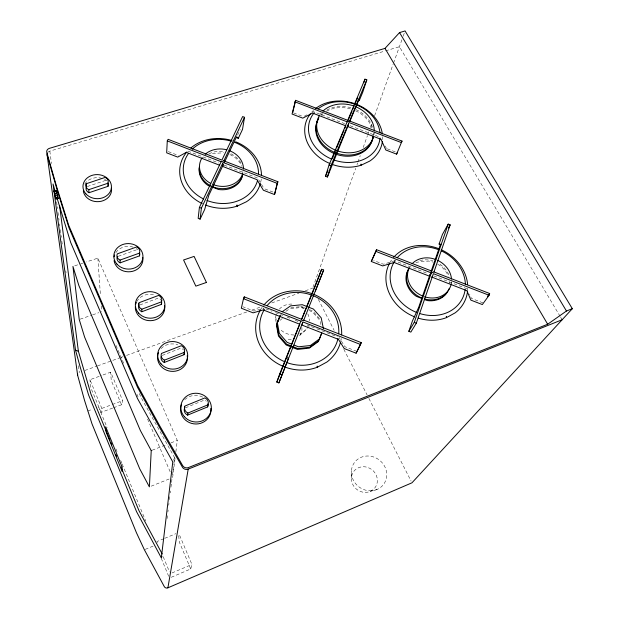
<?xml version="1.0" encoding="UTF-8"?>
<svg xmlns="http://www.w3.org/2000/svg" width="619" height="619" viewBox="0 0 619 619"><rect width="100%" height="100%" fill="white"/><g stroke="black" fill="none" stroke-linecap="round" stroke-linejoin="round"><path stroke-width="0.46" stroke-dasharray="3.1 2.32" d="M351.383 477.837L351.391 471.005M167.084 518.583L167.44 515.728M167.904 511.921L168.144 510.017M168.732 505.259L168.964 503.355M169.436 499.548L169.784 496.693M170.256 492.886L170.488 490.983M170.96 487.176L171.432 483.362M171.548 482.41L172.02 478.603M172.484 474.796L172.956 470.989M173.072 470.038L173.777 464.327M173.9 463.376L174.604 457.665L140.931 397.259L138.648 391.943M172.639 477.589L175.146 457.573M175.858 451.855L177.289 440.411L97.864 258.131L86.296 261.969M112.65 408.099L101.036 412.378L101.826 408.424L89.948 379.726L101.671 375.454M171.262 577.287L190.729 568.962L191.921 564.458L178.837 533.493M113.54 407.766L121.548 404.764L122.701 400.625L110.685 372.174L102.568 375.129M312.943 287.27L355.693 168.353M356.993 164.716L357.65 162.905M357.975 161.992L360.258 155.64M363.198 147.469L367.438 135.669M367.763 134.764L369.071 131.127M370.371 127.499L371.679 123.87M374.619 115.699L393.212 63.958M393.545 63.045L401.932 39.701M403.193 36.204L405.081 30.95M394.117 262.479L394.744 260.769L428.294 273.768M263.207 309.918L263.973 308.1L253.867 311.055L242.95 306.776M173.513 460.211L174.604 457.665M312.564 113.084L313.222 111.582L344.667 123.63M237.603 135.128L240.273 129.495M299.766 335.366L306.451 329.099A17.053 15.282 18.6 0 1 299.774 333.896M285.862 311.365L289.653 308.695M304.246 116.248L308.324 114.128M171.974 572.97L191.921 564.458M145.241 549.386L153.032 546.136M163.818 538.7L156.932 541.563L158.038 544.248M164.685 538.344L175.881 533.679M185.414 407.836L204.525 400.021A5.873 5.509 8.7 0 1 206.282 401.22M151.175 486.178L169.064 479.021M162.217 355.445L181.065 348.079A5.78 5.292 5.7 0 1 183.441 350.014M152.127 450.23L167.409 444.272M170.999 442.864L177.289 440.411M139.832 304.981L158.456 298.025A5.687 5.091 4 0 1 160.778 299.898M87.712 411.039L92.742 409.167M101.826 408.424L111.397 404.849M112.263 404.524L122.701 400.625M84.795 370.487L96.595 366.224M97.5 365.899L120.194 357.697M121.1 357.372L122.918 356.714M126.547 355.407L247.267 311.79M251.801 310.15L260.878 306.869M271.772 302.939L299 293.097M305.353 290.798L312.618 288.175M118.244 256.336L136.652 249.751A5.602 4.898 3.1 0 1 137.526 250.231M80.13 319.187L91.744 315.156M92.641 314.847L98.893 312.672M87.325 186.528L105.362 180.485A5.478 4.627 2.3 0 1 106.955 181.537M74.721 265.814L80.068 264.042M80.957 263.74L82.737 263.152M394.744 260.769L383.316 264.22L373.69 260.491M47.833 152.367A4.171 3.459 -0.2 0 1 49.83 151.121L384.616 51.129M385.544 50.851L399.417 46.704L560.164 316.433M370.27 491.393A13.394 12.426 39.5 0 0 371.47 469.357A13.394 12.426 39.5 0 0 351.375 477.945A13.394 12.426 39.5 0 0 370.27 491.393L377.126 489.451A18.222 16.86 38.9 0 0 378.658 459.538A18.222 16.86 38.9 0 0 351.383 471.206A18.222 16.86 38.9 0 0 377.126 489.451M290.86 307.666L301.615 306.583L305.043 307.922M290.597 308.595L301.291 307.519L304.71 308.858M212.379 153.566L223.498 152.754M350.13 125.719L379.857 137.108M293.599 112.906L302.536 116.333M387.301 148.831L397.197 152.622M187.944 151.106L218.716 162.998M224.163 165.103L257.674 178.048L263.593 187.828M168.306 151.601L178.512 155.547M264.947 188.973L275.223 192.942M433.811 275.904L467.461 288.949M482.89 302.838L471.423 298.397L469.628 294.102M309.33 309.593L312.75 310.939L320.464 319.683M308.982 310.529L312.402 311.86L320.093 320.596L321.013 325.114M265.752 308.796L271.989 311.233M275.548 312.634L282.674 315.419M287.123 317.16L289.793 318.205M295.139 320.294L298.698 321.694M307.001 324.936L310.568 326.337M311.465 326.685L315.93 328.434M316.82 328.782L337.363 336.821M356.761 351.344L344.915 346.71L339.15 337.517M121.548 404.764L111.234 380.461L110.685 372.174M190.714 568.962L179.27 541.935L178.589 534.344M101.036 412.378L90.908 387.912L89.948 379.726M560.652 317.261L562.137 319.752M318.328 299.372L334.159 330.376M343.831 349.325L367.129 394.961M368.885 398.412L411.086 481.079M385.304 146.014L386.403 148.483M116.016 345.448L124.001 364.073M136.923 394.226L138.06 396.887M147.562 419.055L170.364 472.266M163.215 556.744L169.498 571.925M161.288 558.377L168.832 576.645M98.607 406.985L107.102 427.543M115.923 448.907L117.03 451.576M120.682 460.428L121.788 463.105M122.152 463.995L145.705 521.02M275.734 317.075L276.314 320.851M49.83 151.121L51.485 163.571M56.6 201.902L57.11 205.732M57.242 206.692L57.497 208.611M58.008 212.441L58.643 217.23M58.774 218.19L59.029 220.109M59.54 223.939L59.795 225.858M60.306 229.688L60.948 234.477M61.072 235.437L61.327 237.356M61.838 241.186L62.225 244.064M65.8 270.89L66.055 272.809M78.458 365.752L79.348 372.46A2.708 2.468 -7.3 0 0 79.054 372.584M97.864 258.131L100.448 295.472M101.183 306.003L101.578 311.744M184.741 399.665A15.204 14.283 7.5 0 1 202.862 397.174M260.584 309.709A43.485 39.113 19.7 0 1 262.108 307.349M341.278 338.547A43.485 39.113 19.7 0 1 340.744 341.301M229.881 154.572A21.982 18.531 10.4 0 1 241.727 166.256M242.857 171.587A21.982 18.531 10.4 0 1 242.749 174.194M208.913 153.876A22.021 18.562 10.4 0 1 223.66 151.585M230.933 153.798A22.021 18.562 10.4 0 1 241.193 163.462M261.28 178.968A41.086 34.679 10.4 0 1 260.638 182.528M320.023 114.546A29.255 23.886 17.5 0 1 321.091 113.099M374.302 131.654A29.255 23.886 17.5 0 1 373.837 135.553M321.013 114.801A29.147 23.824 17.5 0 1 322.298 113.463M326.817 110.097A29.147 23.824 17.5 0 1 350.841 107.714M356.018 109.609A29.147 23.824 17.5 0 1 372.831 128.528M373.435 133.046A29.147 23.824 17.5 0 1 373.396 134.973M321.3 115.32A29.093 23.801 17.5 0 1 322.654 114.028M326.468 111.296A29.093 23.801 17.5 0 1 350.455 108.913M355.623 110.809A29.093 23.801 17.5 0 1 371.88 127.878M311.636 112.256A39.562 32.389 17.5 0 1 313.454 110.383M382.604 136.753A39.562 32.389 17.5 0 1 382.573 139.6M451.514 281.792A22.655 19.359 27 0 1 451.274 283.641M394.481 261.419A38.734 33.155 27.1 0 1 395.556 259.825M389.854 262.696A42.107 36.072 27.1 0 1 391.889 259.523M467.755 288.144A42.107 36.072 27.1 0 1 467.662 290.056M415.883 262.835A22.524 19.282 27 0 1 417.624 262.1L428.572 261.063A22.524 19.282 27 0 1 433.23 262.193M437.726 264.228A22.524 19.282 27 0 1 448.357 276.175M449.704 281.916A22.524 19.282 27 0 1 449.75 283.757M419.829 260.584A22.57 19.305 27 0 1 432.859 260.901M439.908 264.251A22.57 19.305 27 0 1 449.301 276.151M161.072 348.605A14.964 13.734 4.8 0 1 177.87 344.899M115.846 252.645A14.5 12.705 2.5 0 1 133.882 247.376M136.366 248.544A14.5 12.705 2.5 0 1 137.905 249.581M308.277 326.043A17.053 15.282 18.6 0 1 306.97 328.403M294.056 334.98A17.053 15.282 18.6 0 1 279.92 328.999M276.229 322.484A17.053 15.282 18.6 0 1 276.538 313.624M279.324 309.105A17.053 15.282 18.6 0 1 293.05 304.115M300.702 306.49A17.053 15.282 18.6 0 1 304.386 309.229M307.782 313.81A17.053 15.282 18.6 0 1 309.415 320.874M301.848 327.389A12.542 11.289 18.6 0 1 298.621 336.604M291.278 339.669A12.542 11.289 18.6 0 1 286.674 339.204M279.95 320.48A12.542 11.289 18.6 0 1 283.525 317.949M136.776 301.608A14.724 13.208 3.3 0 1 155.477 295.263M84.788 184.052A14.183 12.009 1.8 0 1 102.05 178.373M104.503 179.348A14.183 12.009 1.8 0 1 106.793 180.763"/><path stroke-width="0.93" d="M138.965 303.604L138.942 305.314A5.718 5.122 2.7 0 0 141.797 311.744L161.335 304.401L161.482 301.832A5.718 5.114 4.1 0 0 158.58 295.425L138.973 302.745A5.749 5.145 2.8 0 0 141.836 309.206L141.797 311.744M139.43 255.902L139.453 253.125A5.633 4.921 3.1 0 0 136.66 246.95L117.285 253.86A5.656 4.944 2.1 0 0 120.047 260.088L120.117 262.851L139.43 255.902A5.602 4.898 3.1 0 0 139.677 253.241M236.458 137.542L238.33 138.261L242.516 129.41L244.52 117.3L242.625 116.565L221.904 160.104L168.089 139.321L167.277 140.9L166.666 152.831L177.73 157.11L186.28 152.351L219.722 165.273M358.03 100.131L359.237 100.595L359.376 98.553L349.805 121.502M164.283 362.471L164.445 360.157A5.842 5.354 4.1 0 1 161.474 353.449L181.321 345.712A5.811 5.316 5.7 0 1 184.323 352.358L184.052 354.695L164.283 362.471A5.803 5.331 4 0 1 161.048 356.737M167.277 140.9L221.145 161.706L199.403 207.404L198.157 218.383L200.107 219.134L204.657 209.508L208.82 195.279L223.281 164.762M200.107 219.134L201.384 208.177L223.08 162.457L277.18 183.356L274.519 194.552L263.377 190.234L256.939 179.657L222.523 166.356M55.122 191.294L53.033 183.99L75.526 350.168L80.191 367.028L88.571 394.93L136.559 511.65L161.327 557.858L172.786 461.906L137.503 398.543L70.659 242.393L57.211 198.591M184.733 406.791L184.547 408.184A5.904 5.548 6.4 0 0 187.619 415.117L207.628 406.892L208.03 404.795A5.911 5.532 8.7 0 0 204.912 397.893L184.826 406.087A5.935 5.571 6.5 0 0 187.913 413.051L187.619 415.117M222.902 165.559L223.126 163.996M77.669 374.216A2.708 2.468 -7.3 0 0 77.669 375.408L84.494 400.261L91.96 423.767L136.389 532.611L144.374 549.749L164.283 586.588A2.909 2.855 -54.3 0 0 167.904 587.818L188.207 469.109L562.137 319.752M315.388 291.007L323.652 270.054L321.632 269.273L301.592 319.296L244.273 296.872L243.484 298.691L241.34 308.239L253.101 312.85L263.207 309.918L299.751 324.224L281.599 370.116M243.878 298.613L244.273 296.872M359.237 100.595L362.734 92.208L366.812 79.859L364.97 79.162L347.754 120.303L295.596 100.332L292.044 114.043L302.768 118.152L312.564 113.084L345.828 125.819L344.729 128.466M292.71 112.565L295.596 100.332M221.215 161.737L223.846 160.855L277.892 181.731L274.519 194.552M348.327 125.03L327.389 177.011L325.501 176.283L329.076 164.925L347.12 121.811L294.923 101.826M431.451 276.948L466.896 290.69L470.873 300.122L482.348 304.571L489.095 295.271L489.644 293.514L433.965 271.942L431.435 272.925M327.389 177.011L330.995 165.66L349 122.531L401.414 142.602L402.002 141.07L349.627 121.022L347.182 121.842M54.093 191.078L56.228 190.389L58.101 198.506L56.05 198.931L54.696 194.296L54.093 191.078L56.228 190.389M348.01 125.781L348.536 124.179M363.817 82.691L364.97 79.162M489.095 295.271L433.362 273.675L416.324 323.141L410.846 332.101L408.834 331.32L414.281 322.344L431.366 272.902L375.88 251.399L371.307 261.497L382.689 265.915L394.117 262.479L429.462 276.175M433.965 271.942L450.175 224.867L448.226 224.109L431.969 271.168L376.53 249.689L371.307 261.497M408.834 331.32L412.447 320.921L418.653 307.426L430.058 274.449M441.022 244.784L439.095 244.041L442.407 234.493L448.226 224.109M430.986 271.78L440.527 244.196L439.095 244.041M286.427 357.48L288.508 358.3L278.89 382.906L276.817 382.093L279.757 373.799L300.857 321.137L243.484 298.691M56.05 198.931L54.17 190.814M278.89 382.906L302.923 321.95L360.56 344.497L361.241 342.624L303.658 320.1L300.927 321.168M332.496 158.394L334.415 153.11M318.034 279.177L321.632 269.273M302.165 324.108L302.73 322.569M301.801 325.021L338.454 339.367L344.226 348.543L356.087 353.186L361.241 342.624M375.88 251.399L376.53 249.689M347.7 126.539L381.056 139.314L385.807 149.991L396.617 154.139L397.197 152.622M321.702 333.076L318.39 341.541L309.307 348.149L297.499 349.426L286.187 344.984L278.48 336.055L276.438 325.107L280.214 315.938M321.787 332.968L319.489 338.887L310.359 345.526L298.482 346.802L294.102 345.085M301.554 319.706L313.972 289.313M276.817 382.093L281.258 371.021M314.313 288.462L317.694 280.02M303.604 320.51L323.652 270.054M280.051 315.659L277.289 322.36L279.339 333.362L287.1 342.338L291.479 344.056M280.159 315.845L276.724 324.194L278.767 335.158L286.489 344.102L290.853 345.812M161.327 557.858L161.969 556.311M396.617 154.139L402.002 141.07M334.786 152.228L335.885 149.589M336.628 147.825L343.986 130.222M347.94 120.79L352.002 111.08M352.737 109.315L353.844 106.669M354.579 104.905L357.534 97.848M325.501 176.283L327.915 170.504M349.627 121.022L366.812 79.859M277.18 183.356L277.892 181.731M224.488 162.217L236.566 136.737L238.33 138.261M223.846 160.855L244.52 117.3M356.087 353.186L360.56 344.497M448.38 228.055L450.175 224.867M429.764 275.316L430.716 273.675M487.393 296.625L489.644 293.514M572.32 308.703L566.462 311.024L547.676 324.224L188.478 467.554A4.619 4.441 4.1 0 1 182.644 465.589L159.748 425.864L137.611 385.529L68.639 225.161L56.948 187.774L46.796 152.406A4.194 3.466 -0.1 0 1 49.458 148.336L385.01 48.383L399.549 32.583L405.081 30.95L572.32 308.703L411.968 482.805L167.904 587.818M318.754 340.659L309.662 347.274L297.824 348.551L292.594 346.501M282.187 311.775L290.574 305.871L302.273 304.703L313.454 309.067L321.199 317.841L323.428 328.743M187.913 413.051L208.03 404.795M164.445 360.157L184.323 352.358M141.836 309.206L161.482 301.832M120.047 260.088L139.453 253.125M86.42 186.83A5.501 4.65 1.4 0 0 89.028 192.71L108 186.327A5.478 4.627 2.3 0 0 108.008 182.992M89.028 192.71L88.796 189.662L107.868 183.263A5.501 4.643 2.3 0 0 105.215 177.405L86.173 183.758L86.358 186.064M55.95 197.43L58.008 196.997M56.136 198.691L58.194 198.266M54.511 191.65L56.569 191.225M55.006 193.352L57.064 192.927M55.54 195.472L57.598 195.039M329.076 164.925L330.995 165.66M210.352 186.327L207.93 185.391A21.982 18.531 10.4 0 1 199.279 167.741M211.984 186.961L218.561 189.507A21.982 18.531 10.4 0 0 242.749 174.194M199.403 207.404L201.384 208.177M422.135 298.59L416.278 296.308A22.524 19.282 27 0 1 409.352 268.097M424.68 299.573L427.218 300.563A22.524 19.282 27 0 0 447.545 291.75M414.281 322.344L416.324 323.141M279.757 373.799L281.877 374.634M75.526 350.168L78.396 351.313L90.931 394.063L110.004 440.349M399.549 32.583L566.462 311.024M385.01 48.383L547.676 324.224M162.17 553.935L138.981 510.667L121.378 467.941M110.739 442.128L111.838 444.798M115.869 454.594L116.604 456.373M57.76 197.662L58.101 198.506M47.09 154.758L77.615 375.114M59.602 205.678L78.396 351.313M107.868 183.263L108 186.327M47.354 153.11A4.171 3.459 -0.2 0 0 47.176 155.176L57.288 190.428L68.933 227.684L137.596 387.44L159.625 427.597L182.404 467.152A4.596 4.418 4 0 0 188.207 469.109M210.847 408.424A15.204 14.283 7.5 0 1 193.755 423.845A15.204 14.283 7.5 0 1 181.56 404.354M207.806 403.89A5.873 5.509 8.7 0 1 207.628 406.892M338.036 338.461A40.011 35.956 19.6 0 1 286.643 362.51M284.856 361.806A40.011 35.956 19.6 0 1 264.398 309.446M267.129 305.608A40.011 35.956 19.6 0 1 311.775 295.131M312.641 295.464A40.011 35.956 19.6 0 1 338.725 333.803M340.52 342.206A43.485 39.113 19.7 0 1 326.871 362.045L317.47 367.152L317.152 366.131L317.377 367.206A43.485 39.113 19.7 0 1 283.982 366.688M283.1 366.332A43.485 39.113 19.7 0 1 260.119 310.521M263.802 305.136A43.485 39.113 19.7 0 1 312.378 293.801M313.245 294.126A43.485 39.113 19.7 0 1 341.649 334.848M242.54 174.179A22.106 18.609 10.4 0 1 213.416 184.655M210.746 183.441A22.106 18.609 10.4 0 1 202.22 157.636M205.198 154.255A22.106 18.609 10.4 0 1 226.747 149.806M229.517 150.696A22.106 18.609 10.4 0 1 243.476 169.041M257.62 180.214A37.79 31.871 10.4 0 1 206.97 200.463M203.674 199.016A37.79 31.871 10.4 0 1 188.578 153.357M192.246 149.194A37.79 31.871 10.4 0 1 231.374 141.217M234.702 142.362A37.79 31.871 10.4 0 1 258.502 173.823M260.406 183.41A41.086 34.679 10.4 0 1 246.408 201.763L237.301 206.065A41.086 34.679 10.4 0 1 205.454 205.005M202.158 203.574A41.086 34.679 10.4 0 1 186.907 151.918M190.907 147.918A41.086 34.679 10.4 0 1 231.993 140.536M235.607 141.774A41.086 34.679 10.4 0 1 261.481 175.347M242.826 173.9A22.021 18.562 10.4 0 1 212.209 186.543M210.452 185.7A22.021 18.562 10.4 0 1 199.403 166.588M373.597 136.513A29.255 23.886 17.5 0 1 335.993 150.347A29.255 23.886 17.5 0 1 319.551 115.289M322.979 111.041A29.255 23.886 17.5 0 1 354.223 106.135M355.956 106.824A29.255 23.886 17.5 0 1 374.302 130.694M373.303 135.948A29.147 23.824 17.5 0 1 336.96 153.272A29.147 23.824 17.5 0 1 318.886 117.695M372.963 136.141A29.093 23.801 17.5 0 1 337.154 154.603A29.093 23.801 17.5 0 1 318.553 118.887M380.027 138.037A36.382 29.758 17.5 0 1 333.595 159.857M331.807 159.168A36.382 29.758 17.5 0 1 314.259 112.681M318.073 108.929A36.382 29.758 17.5 0 1 354.973 104.271M355.84 104.596A36.382 29.758 17.5 0 1 379.996 132.783M382.395 141.472A39.562 32.389 17.5 0 1 369.682 161.126L361.272 165.141L361.009 164.112L361.187 165.188A39.562 32.389 17.5 0 1 331.9 164.306M330.136 163.625A39.562 32.389 17.5 0 1 310.413 113.718M315.473 108.65A39.562 32.389 17.5 0 1 355.345 103.868M356.204 104.193A39.562 32.389 17.5 0 1 382.341 133.859M451.274 283.641A22.655 19.359 27 0 1 424.518 296.733M422.754 296.083A22.655 19.359 27 0 1 409.051 268.267M412.092 263.764A22.655 19.359 27 0 1 435.869 259.562M437.71 260.359A22.655 19.359 27 0 1 451.506 279.037M465.148 289.599A38.734 33.155 27.1 0 1 419.403 313.438M416.773 312.502A38.734 33.155 27.1 0 1 393.986 262.247M397.22 257.721A38.734 33.155 27.1 0 1 438.693 249.751M441.185 250.803A38.734 33.155 27.1 0 1 465.411 284.307M467.577 291.015A42.107 36.072 27.1 0 1 455.189 312.827L446.562 317.578L446.322 316.572L446.477 317.632A42.107 36.072 27.1 0 1 418.351 318.166M414.846 316.943A42.107 36.072 27.1 0 1 389.413 263.532M393.645 257.326A42.107 36.072 27.1 0 1 438.701 248.668M441.185 249.712A42.107 36.072 27.1 0 1 467.639 284.624M449.324 288.276A22.57 19.305 27 0 1 424.286 298.884M422.514 298.304A22.57 19.305 27 0 1 409.352 267.841M187.232 355.654A14.964 13.734 4.8 0 1 170.859 371.284A14.964 13.734 4.8 0 1 158.565 352.42M184.253 351.816A5.78 5.292 5.7 0 1 184.052 354.695M142.772 257.442A14.5 12.705 2.5 0 1 130.4 271.71A14.5 12.705 2.5 0 1 114.051 260.622M114.128 256.815A14.5 12.705 2.5 0 1 114.654 254.966M120.117 262.851A5.625 4.929 2 0 1 117.37 256.645M164.6 305.662A14.724 13.208 3.3 0 1 150.75 320.681A14.724 13.208 3.3 0 1 135.344 306.583M135.801 303.975A14.724 13.208 3.3 0 1 136.397 302.374M161.257 300.733A5.687 5.091 4 0 1 161.335 304.401M111.451 188.238A14.183 12.009 1.8 0 1 99.164 201.601A14.183 12.009 1.8 0 1 83.317 190.992M88.796 189.662A5.532 4.673 1.5 0 1 86.173 183.758M151.229 450.578L149.388 486.89L139.701 468.761L84.594 337.046L79.232 319.497L72.941 266.402L78.876 285.568L140.358 430.499L151.229 450.578M206.437 282.45L195.844 286.14L183.572 259.988L194.103 256.405L206.437 282.45M122.028 466.896L105.702 426.77L106.12 431.992L122.206 471.593L122.028 466.896M237.301 206.065L236.953 205.013L237.209 206.104M184.323 416.618A15.289 14.353 7.6 0 0 210.406 412.834A15.289 14.353 7.6 0 0 193.507 393.421A15.289 14.353 7.6 0 0 184.323 416.618M161.025 363.887A15.042 13.796 4.8 0 0 186.729 360.42A15.042 13.796 4.8 0 0 170.287 341.673A15.042 13.796 4.8 0 0 161.025 363.887M116.937 264.112A14.577 12.759 2.5 0 0 141.921 261.226A14.577 12.759 2.5 0 0 126.315 243.693A14.577 12.759 2.5 0 0 116.937 264.112M138.579 313.082A14.802 13.262 3.4 0 0 163.919 309.918A14.802 13.262 3.4 0 0 147.902 291.797A14.802 13.262 3.4 0 0 138.579 313.082M85.894 193.871A14.252 12.055 1.8 0 0 110.368 191.372A14.252 12.055 1.8 0 0 95.341 174.674A14.252 12.055 1.8 0 0 85.894 193.871"/></g></svg>
